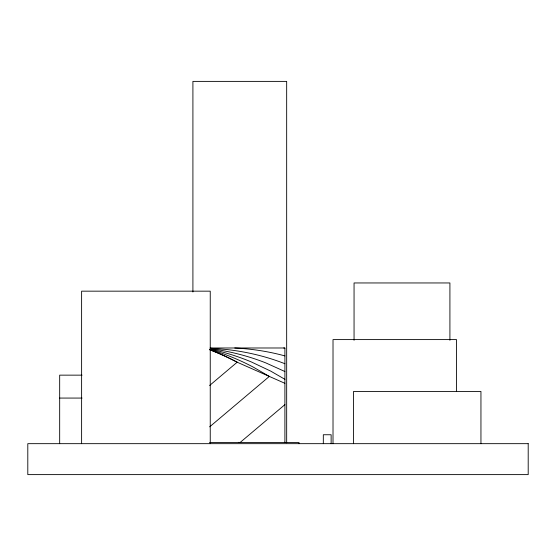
<?xml version="1.0" encoding="UTF-8"?>
<svg xmlns="http://www.w3.org/2000/svg" width="556" height="556" viewBox="0 0 556 556"><rect width="100%" height="100%" fill="white"/><g stroke="black" fill="none" stroke-linecap="round" stroke-linejoin="round"><path stroke-width="0.83" d="M209.612 385.489L237.176 362.206L284.901 383.313M209.661 426.834L269.326 376.426L253.918 367.481A359.975 273.997 -40.2 0 0 209.973 349.39M284.901 404.65L240.074 442.527A203.128 154.617 -40.2 0 1 238.552 442.34M210.119 347.986L284.901 347.986L284.901 442.527L284.352 442.208M82.059 375.147L59.673 375.147L59.673 443.667M59.673 398.068L82.059 398.068M209.584 442.527L299.038 442.527L299.038 443.667M210.272 348.202L225.812 349.432A310.873 236.627 -40.2 0 1 284.908 363.728M283.748 347.986L284.901 348.167M284.901 371.519L265.837 362.915A324.37 246.899 -40.2 0 0 210.307 348.633M284.901 379.303L270.73 371.123L251.284 361.914A338.722 257.824 -40.2 0 0 210.342 349.078M480.947 443.667L480.947 391.445L353.54 391.445L353.54 443.667M456.518 391.632L456.518 339.598L333.016 339.598L333.016 443.667M449.915 340.293L449.915 282.955L354.054 282.955L354.054 340.293M331.133 443.667L331.133 434.75L323.321 434.75L323.321 443.667M286.667 442.798L286.667 81.384L192.911 81.384L192.911 291.99M210.244 443.667L210.244 291.163L81.614 291.163L81.614 443.667M234.757 348A299.74 228.148 -40.2 0 1 284.922 355.916M209.89 349.787A378.184 287.862 -40.2 0 1 237.169 362.213A378.087 287.786 -40.2 0 0 209.827 349.759M528.2 443.667L27.8 443.667L27.8 474.615L528.2 474.615L528.2 443.667"/></g></svg>
